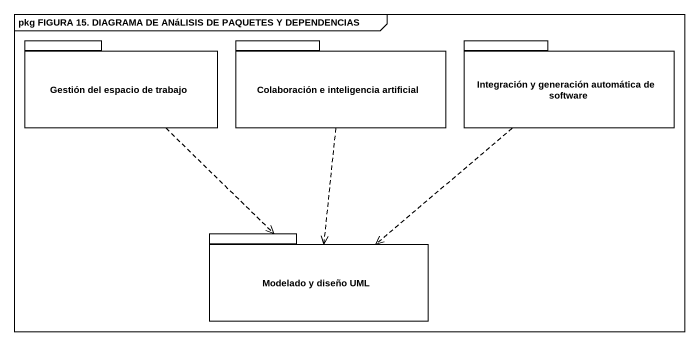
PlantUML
@startuml
mainframe pkg FIGURA 15. DIAGRAMA DE ANáLISIS DE PAQUETES Y DEPENDENCIAS
package "Gestión del espacio de trabajo" as Gestión_del_espacio_de {
}
package "Colaboración e inteligencia artificial" as Colaboración_e_inteligencia {
}
package "Integración y generación automática de software" as Integración_y_generación {
}
package "Modelado y diseño UML" as Modelado_y_diseño_UML {
}
Gestión_del_espacio_de ..> Modelado_y_diseño_UML
Colaboración_e_inteligencia ..> Modelado_y_diseño_UML
Integración_y_generación ..> Modelado_y_diseño_UML
@enduml
